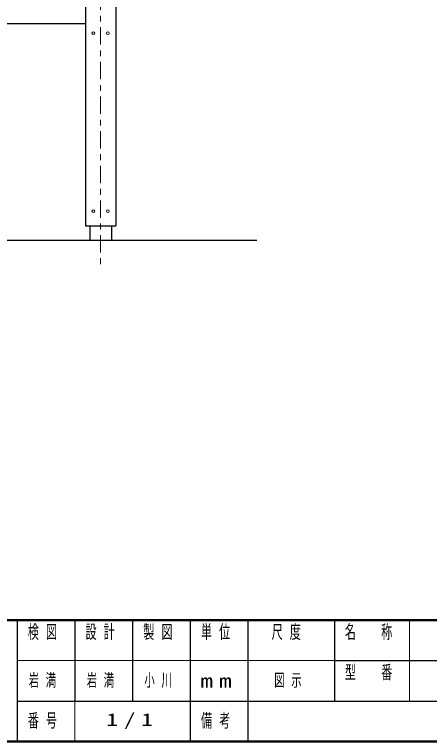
# Model space of a CAD drawing. Units: millimetres on the paper, scale 1:20. Extents: x -365 to 0, y 0 to 257.
# Drawn here: x -237.9 to -166.1, y 0 to 125.9 of the extents above; entities that cross this region are included whole.
import ezdxf

# ---------------------------------------------------------------- set-up
doc = ezdxf.new("R2010")
doc.units = ezdxf.units.MM
doc.linetypes.add('USER2', pattern=[6, 3, -1, 1, -1])
doc.layers.add('1_20', color=7, linetype='Continuous', lineweight=13)
doc.layers.add('NAKAMURA図枠', color=7, linetype='Continuous', lineweight=13)
doc.layers.add('99', color=7, linetype='Continuous')
doc.styles.add('ＭＳ ゴシック', font='')
doc.styles.get('ＭＳ ゴシック').set_extended_font_data('MS Gothic')

msp = doc.modelspace()

# ---------------------------------------------------------------- linework, layer by layer
at = {"layer": '1_20', "linetype": 'USER2'}
msp.add_line((-223.039, 177.648), (-223.039, 81.815), dxfattribs=at)
at = {"layer": '1_20', "lineweight": 25}
for p, q in [((-225.664, 174.539), (-225.664, 89.289)), ((-220.414, 174.539), (-220.414, 89.289)), ((-300.914, 124.289), (-225.664, 124.289)), ((-225.664, 89.289), (-220.414, 89.289)), ((-224.914, 89.289), (-224.914, 86.789)), ((-221.164, 89.289), (-221.164, 86.789)), ((-301.664, 86.789), (-195.972, 86.789))]:
    msp.add_line(p, q, dxfattribs=at)
at = {"layer": '1_20'}
for centre in [(-224.289, 122.622), (-221.789, 122.622), (-224.289, 91.789), (-221.789, 91.789)]:
    msp.add_circle(centre, 0.237, dxfattribs=at)
at = {"layer": 'NAKAMURA図枠', "lineweight": 50}
for p, q in [((-365, 21), (0, 21)), ((-365, 0), (0, 0))]:
    msp.add_line(p, q, dxfattribs=at)
at = {"layer": 'NAKAMURA図枠', "lineweight": 25}
for p, q in [((-237.5, 21), (-237.5, 0)), ((-227.5, 21), (-227.5, 7)), ((-217.5, 21), (-217.5, 7)), ((-207.5, 21), (-207.5, 0)), ((-197.5, 21), (-197.5, 7)), ((-182.5, 21), (-182.5, 7)), ((-182.5, 14), (-70, 14)), ((-237.5, 7), (0, 7)), ((-197.5, 7), (-197.5, 0))]:
    msp.add_line(p, q, dxfattribs=at)
at = {"layer": 'NAKAMURA図枠'}
for p, q in [((-169.5, 21), (-169.5, 7)), ((-237.5, 14), (-182.5, 14)), ((-227.5, 7), (-227.5, 0))]:
    msp.add_line(p, q, dxfattribs=at)

# ---------------------------------------------------------------- texts
at = {"layer": '99', "char_height": 2.199, "style": 'ＭＳ ゴシック'}
for s, insert, attachment_point in [('\\T1.64;\\W0.6;岩満', (-235.5, 10.5), 4), ('\\T1.64;\\W0.6;岩満', (-222.5, 10.5), 5), ('\\T1.64;\\W0.6;小川', (-212.5, 10.5), 5), ('\\T1.64;\\W0.6;図示', (-190, 10.5), 5), ('\\T1.5;\\W1.35;1/1', (-217.5, 3.5), 5)]:
    msp.add_mtext(s, dxfattribs=dict(at, insert=insert, attachment_point=attachment_point))
at = {"layer": 'NAKAMURA図枠', "char_height": 2.346, "style": 'ＭＳ ゴシック'}
for s, insert, attachment_point in [('\\T1.64;\\W0.6;検図', (-232.5, 20.167), 2), ('\\T1.64;\\W0.6;設計', (-222.5, 20.167), 2), ('\\T1.64;\\W0.6;製図', (-212.5, 20.167), 2), ('\\T1.64;\\W0.6;単位', (-202.5, 20.167), 2), ('\\T1.64;\\W0.6;尺度', (-190.25, 20.167), 2), ('\\T1.64;\\W0.6;名\u3000称', (-176, 20.167), 2), ('\\T1.64;\\W0.6;型\u3000番', (-176, 13.167), 2), ('\\T1.5;\\W1.35;mm', (-202.5, 10.5), 5), ('\\T1.64;\\W0.6;番号', (-232.5, 3.5), 5), ('\\T1.64;\\W0.6;備考', (-202.5, 3.5), 5)]:
    msp.add_mtext(s, dxfattribs=dict(at, insert=insert, attachment_point=attachment_point))

doc.saveas('drawing.dxf')
